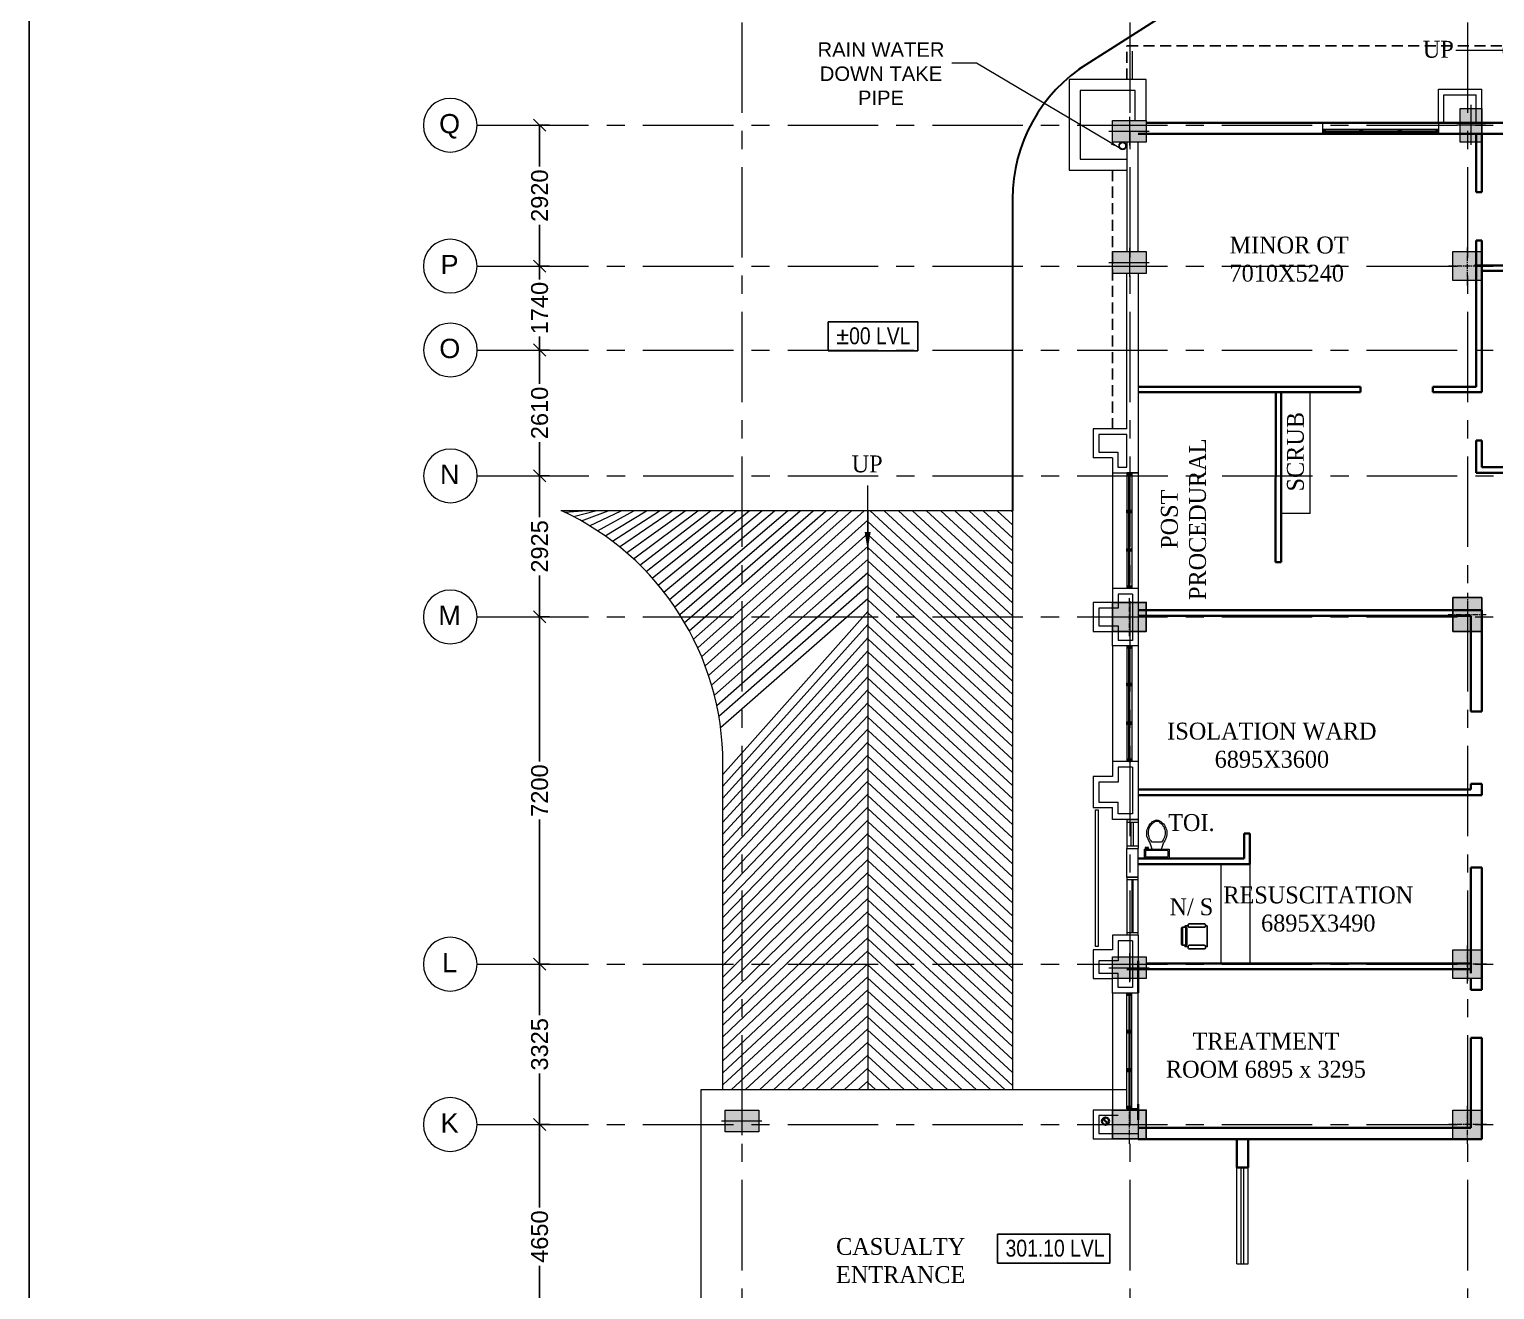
# Model space of a CAD drawing. Header units: inches. Extents: x 1789308 to 1948517, y 1504002 to 1708835.
# Drawn here: x 1884619 to 1890694, y 1667591 to 1672817 of the extents above; entities that cross this region are included whole.
import ezdxf
from ezdxf.enums import TextEntityAlignment as Align

# ---------------------------------------------------------------- set-up
doc = ezdxf.new("R2010")
doc.units = ezdxf.units.IN
doc.header["$LTSCALE"] = 0.015
doc.header["$MEASUREMENT"] = 0
doc.header["$PDMODE"] = 34
doc.header["$PDSIZE"] = -0.1
for name, pattern in [('$DDT_AUDIT_GENERATED_(C)', [0]), ('1', [0]), ('CENTER', [2, 1.25, -0.25, 0.25, -0.25]), ('CENTER2', [1.125, 0.75, -0.125, 0.125, -0.125]), ('DASHED', [19.049999999999997, 12.7, -6.349999999999998])]:
    doc.linetypes.add(name, pattern=pattern)
for name, color, linetype, lineweight in [('A- MEP Fixture', 1, 'Continuous', 9), ('CENTER LINE', 1, 'CENTER2', 18), ('COLUMN - HACTH - STR', 25, '$DDT_AUDIT_GENERATED_(C)', 15), ('COLUMN - STR', 6, 'Continuous', 15), ('ELE', 8, 'Continuous', 13), ('ELE 0.15', 251, 'Continuous', 15), ('ELE 0.2', 143, 'Continuous', 15), ('ELE 0.25', 144, 'Continuous', 15), ('ele4', 64, 'Continuous', 15), ('ELE_0.18', 34, 'Continuous', 18), ('fur', 250, 'Continuous', 25), ('glass', 4, 'Continuous', 13), ('GRID - BEAM - STR', 251, 'CENTER', 18), ('GRID - COLUMN - STR', 251, 'CENTER', 15), ('RAIN WATER DN TAKE PIPE', 94, 'Continuous', 15), ('RAMP', 252, '1', 9), ('Road', 7, '1', 40), ('SECTION -  LINE - STR', 3, 'Continuous', 20), ('TEXT', 7, 'Continuous', 5), ('wall', 1, 'Continuous', 35), ('WINDOW', 165, 'Continuous', 20), ('WZ-II_WINDOW', 163, 'Continuous', 25)]:
    doc.layers.add(name, color=color, linetype=linetype, lineweight=lineweight)
for name, color, linetype in [('A- Projection', 4, 'DASHED'), ('DIM - GRID - STR', 7, 'Continuous'), ('LEVEL 1', 1, 'Continuous'), ('LVL', 50, 'Continuous'), ('TITLE', 7, 'Continuous')]:
    doc.layers.add(name, color=color, linetype=linetype)
doc.styles.add('arial', font='ARIALN.TTF')
doc.styles.add('PRADEEP - STR', font='swissel.ttf')
doc.styles.add('Scale M 100', font='times.ttf', dxfattribs={"width": 0.95, "height": 350})
doc.styles.get("Standard").update_dxf_attribs({"font": 'arial.ttf'})
doc.styles.add('XREF_DIRECTOR RESIDENCE$0$dim', font='GOTHIC.TTF', dxfattribs={"width": 0.8})
doc.dimstyles.new('GRID DIM', dxfattribs={"dimtxt": 350, "dimasz": 250, "dimexe": 0.1, "dimexo": 0.1, "dimgap": 0.09, "dimtad": 0, "dimdec": 0, "dimzin": 0, "dimdsep": 46, "dimtxsty": 'PRADEEP - STR', "dimblk": 'OBLIQUE', "dimcen": 0.09, "dimclrd": 73, "dimclre": 73, "dimclrt": 256, "dimadec": 0, "dimazin": 0, "dimtfac": 1, "dimtdec": 0, "dimtofl": 0, "dimtmove": 1, "dimatfit": 3, "dimfxl": 1.25, "dimtolj": 1, "dimtzin": 0, "dimlwd": -1, "dimlwe": -1, "dimarcsym": 2})
doc.dimstyles.new('WORKING', dxfattribs={"dimtxt": 300, "dimasz": 180, "dimexe": 50, "dimexo": 50, "dimgap": 0.09, "dimtad": 0, "dimdec": 0, "dimzin": 0, "dimdsep": 46, "dimtxsty": 'Standard', "dimblk": 'OBLIQUE', "dimcen": 0.09, "dimclrd": 7, "dimclre": 7, "dimclrt": 30, "dimadec": 0, "dimazin": 0, "dimtfac": 1, "dimtdec": 0, "dimtofl": 0, "dimtmove": 1, "dimatfit": 3, "dimfxl": 1.25, "dimtolj": 1, "dimtzin": 0, "dimarcsym": 0})
doc.dimstyles.new('XREF_DIRECTOR RESIDENCE$0$dim-masonry', dxfattribs={"dimscale": 75, "dimtxt": 1.5, "dimasz": 0.75, "dimexe": 1, "dimexo": 0, "dimgap": 1, "dimtad": 0, "dimdec": 0, "dimzin": 3, "dimdsep": 46, "dimtxsty": 'XREF_DIRECTOR RESIDENCE$0$dim', "dimblk": 'XREF_DIRECTOR RESIDENCE$0$_ArchTick', "dimcen": 0, "dimdle": 1, "dimclrd": 256, "dimclre": 256, "dimclrt": 256, "dimadec": 0, "dimazin": 0, "dimtfac": 0.5, "dimtdec": 0, "dimtmove": 1, "dimatfit": 2, "dimfxl": 0, "dimtolj": 1, "dimtzin": 0, "dimlwd": -1, "dimlwe": -1, "dimarcsym": 0})

# ---------------------------------------------------------------- blocks, each defined once
blk = doc.blocks.new('GRID NOS')
at = {"layer": 'GRID - BEAM - STR', "color": 3, "linetype": 'Continuous', "lineweight": 15}
blk.add_line((1.137e-13, -0.2045799698428254), (-1.137e-13, 0.1704200301570609), dxfattribs=at)
blk.add_circle((0, -0.6816801206285846), 0.4771001507856454, dxfattribs=at)
blk = doc.blocks.new('COL 600X600')
at = {"layer": 'COLUMN - HACTH - STR'}
h = blk.add_hatch(color=256, dxfattribs=at)
h.dxf.hatch_style = 1
h.paths.add_polyline_path([(-226607.9852576163, -550894.4971952573), (-226007.9852576163, -550894.4971952573), (-226007.9852576163, -550294.4971952573), (-226607.9852576163, -550294.4971952573)])
at = {"layer": 'CENTER LINE', "ltscale": 10000}
for points in [[(-226307.9852576163, -550994.4971952573), (-226307.9852576163, -550194.4971952573)], [(-225907.9852576163, -550594.4971952573), (-226707.9852576163, -550594.4971952573)]]:
    blk.add_lwpolyline(points, dxfattribs=at)
at = {"layer": 'COLUMN - STR', "ltscale": 100}
blk.add_lwpolyline([(-226607.9852576163, -550294.4971952573), (-226007.9852576163, -550294.4971952573), (-226007.9852576163, -550894.4971952573), (-226607.9852576163, -550894.4971952573)], close=True, dxfattribs=at)
blk = doc.blocks.new('COL 600X700')
at = {"layer": 'COLUMN - HACTH - STR', "ltscale": 100}
blk.add_hatch(color=256, dxfattribs=at).paths.add_polyline_path([(600, 0), (0, 0), (0, -700), (600, -700)])
at = {"layer": 'CENTER LINE', "color": 6, "ltscale": 10000}
for points in [[(300, 100), (300, -800)], [(-100, -350), (700, -350)]]:
    blk.add_lwpolyline(points, dxfattribs=at)
at = {"layer": 'COLUMN - STR', "linetype": 'Continuous', "lineweight": -3, "ltscale": 100}
blk.add_lwpolyline([(0, 0), (600, 0), (600, -700), (0, -700)], close=True, dxfattribs=at)
blk = doc.blocks.new('450X700')
at = {"layer": 'COLUMN - HACTH - STR'}
blk.add_hatch(color=256, dxfattribs=at).paths.add_polyline_path([(0, 0), (0, -700), (450, -700), (450, 0)])
at = {"layer": 'COLUMN - STR'}
for p, q in [((225, -773.0021255677566), (225, 59.16466430046421)), ((-77.19095218088478, -350.020688507997), (520.4078741327394, -350.020688507997))]:
    blk.add_line(p, q, dxfattribs=at)
blk.add_lwpolyline([(0, 0), (450, 0), (450, -700), (0, -700)], close=True, dxfattribs=at)
blk = doc.blocks.new('_Oblique')
at = {"color": 0, "linetype": 'ByBlock', "lineweight": -2}
blk.add_line((-0.5, -0.5), (0.5, 0.5), dxfattribs=at)
blk = doc.blocks.new('*D455')
at = {"layer": 'Defpoints', "color": 0, "transparency": 16777216}
for p in [(1057294.1198358, 730005.7574520296), (1057495.920512357, 730005.7574520296), (1057495.920512357, 725355.7574520302)]:
    blk.add_point(p, dxfattribs=at)
at = {"layer": 'DIM - GRID - STR', "color": 73, "linetype": 'ByBlock', "transparency": 16777216}
for p, q in [((1057495.820512357, 730005.7574520296), (1057294.0198358, 730005.7574520296)), ((1057294.1198358, 730005.7574520296), (1057294.1198358, 728286.8988381015)), ((1057294.1198358, 725355.7574520302), (1057294.1198358, 727074.6160659582)), ((1057495.820512357, 725355.7574520302), (1057294.0198358, 725355.7574520302))]:
    blk.add_line(p, q, dxfattribs=at)
at = {"layer": 'DIM - GRID - STR', "color": 73, "transparency": 16777216, "xscale": 250, "yscale": 250, "zscale": 250}
for p, rotation in [((1057294.1198358, 730005.7574520296), 90), ((1057294.1198358, 725355.7574520302), 270)]:
    blk.add_blockref('_Oblique', p, dxfattribs=dict(at, rotation=rotation))
at = {"layer": 'DIM - GRID - STR', "transparency": 16777216, "insert": (1057294.1198358, 727680.7574520294), "char_height": 350, "attachment_point": 5, "rotation": 90, "style": 'PRADEEP - STR'}
blk.add_mtext('\\A1;4650', dxfattribs=at)
blk = doc.blocks.new('*D456')
at = {"layer": 'Defpoints', "color": 0, "transparency": 16777216}
for p in [(1057294.1198358, 733330.2598984784), (1057495.920512357, 733330.2598984784), (1057495.920512357, 730005.7574520296)]:
    blk.add_point(p, dxfattribs=at)
at = {"layer": 'DIM - GRID - STR', "color": 73, "linetype": 'ByBlock', "transparency": 16777216}
for p, q in [((1057495.820512357, 733330.2598984784), (1057294.0198358, 733330.2598984784)), ((1057294.1198358, 733330.2598984784), (1057294.1198358, 732271.9019206902)), ((1057294.1198358, 730005.7574520296), (1057294.1198358, 731064.1154298179)), ((1057495.820512357, 730005.7574520296), (1057294.0198358, 730005.7574520296))]:
    blk.add_line(p, q, dxfattribs=at)
at = {"layer": 'DIM - GRID - STR', "color": 73, "transparency": 16777216, "xscale": 250, "yscale": 250, "zscale": 250}
for p, rotation in [((1057294.1198358, 733330.2598984784), 90), ((1057294.1198358, 730005.7574520296), 270)]:
    blk.add_blockref('_Oblique', p, dxfattribs=dict(at, rotation=rotation))
at = {"layer": 'DIM - GRID - STR', "transparency": 16777216, "insert": (1057294.1198358, 731668.0086752536), "char_height": 350, "attachment_point": 5, "rotation": 90, "style": 'PRADEEP - STR'}
blk.add_mtext('\\A1;3325', dxfattribs=at)
blk = doc.blocks.new('*D457')
at = {"layer": 'Defpoints', "color": 0, "transparency": 16777216}
for p in [(1057294.1198358, 740529.7574517403), (1057495.920512357, 740529.7574517403), (1057495.920512357, 733329.2598984784)]:
    blk.add_point(p, dxfattribs=at)
at = {"layer": 'DIM - GRID - STR', "color": 73, "linetype": 'ByBlock', "transparency": 16777216}
for p, q in [((1057495.820512357, 740529.7574517403), (1057294.0198358, 740529.7574517403)), ((1057294.1198358, 740529.7574517403), (1057294.1198358, 737531.7453958667)), ((1057294.1198358, 733329.2598984784), (1057294.1198358, 736327.271954352)), ((1057495.820512357, 733329.2598984784), (1057294.0198358, 733329.2598984784))]:
    blk.add_line(p, q, dxfattribs=at)
at = {"layer": 'DIM - GRID - STR', "color": 73, "transparency": 16777216, "xscale": 250, "yscale": 250, "zscale": 250}
for p, rotation in [((1057294.1198358, 740529.7574517403), 90), ((1057294.1198358, 733329.2598984784), 270)]:
    blk.add_blockref('_Oblique', p, dxfattribs=dict(at, rotation=rotation))
at = {"layer": 'DIM - GRID - STR', "transparency": 16777216, "insert": (1057294.1198358, 736929.5086751089), "char_height": 350, "attachment_point": 5, "rotation": 90, "style": 'PRADEEP - STR'}
blk.add_mtext('\\A1;7200', dxfattribs=at)
blk = doc.blocks.new('*D458')
at = {"layer": 'Defpoints', "color": 0, "transparency": 16777216}
for p in [(1057294.1198358, 743455.0501837566), (1057495.920512357, 743455.0501837566), (1057495.920512357, 740529.7574517403)]:
    blk.add_point(p, dxfattribs=at)
at = {"layer": 'DIM - GRID - STR', "color": 73, "linetype": 'ByBlock', "transparency": 16777216}
for p, q in [((1057495.820512357, 743455.0501837566), (1057294.0198358, 743455.0501837566)), ((1057294.1198358, 743455.0501837566), (1057294.1198358, 742596.415386376)), ((1057294.1198358, 740529.7574517403), (1057294.1198358, 741388.3922491211)), ((1057495.820512357, 740529.7574517403), (1057294.0198358, 740529.7574517403))]:
    blk.add_line(p, q, dxfattribs=at)
at = {"layer": 'DIM - GRID - STR', "color": 73, "transparency": 16777216, "xscale": 250, "yscale": 250, "zscale": 250}
for p, rotation in [((1057294.1198358, 743455.0501837566), 90), ((1057294.1198358, 740529.7574517403), 270)]:
    blk.add_blockref('_Oblique', p, dxfattribs=dict(at, rotation=rotation))
at = {"layer": 'DIM - GRID - STR', "transparency": 16777216, "insert": (1057294.1198358, 741992.4038177481), "char_height": 350, "attachment_point": 5, "rotation": 90, "style": 'PRADEEP - STR'}
blk.add_mtext('\\A1;2925', dxfattribs=at)
blk = doc.blocks.new('*D459')
at = {"layer": 'Defpoints', "color": 0, "transparency": 16777216}
for p in [(1057294.1198358, 746064.7637185715), (1057495.920512357, 746064.7637185715), (1057495.920512357, 743455.0501837566)]:
    blk.add_point(p, dxfattribs=at)
at = {"layer": 'DIM - GRID - STR', "color": 73, "linetype": 'ByBlock', "transparency": 16777216}
for p, q in [((1057495.820512357, 746064.7637185715), (1057294.0198358, 746064.7637185715)), ((1057294.1198358, 746064.7637185715), (1057294.1198358, 745363.9185197914)), ((1057294.1198358, 743455.0501837566), (1057294.1198358, 744155.8953825366)), ((1057495.820512357, 743455.0501837566), (1057294.0198358, 743455.0501837566))]:
    blk.add_line(p, q, dxfattribs=at)
at = {"layer": 'DIM - GRID - STR', "color": 73, "transparency": 16777216, "xscale": 250, "yscale": 250, "zscale": 250}
for p, rotation in [((1057294.1198358, 746064.7637185715), 90), ((1057294.1198358, 743455.0501837566), 270)]:
    blk.add_blockref('_Oblique', p, dxfattribs=dict(at, rotation=rotation))
at = {"layer": 'DIM - GRID - STR', "transparency": 16777216, "insert": (1057294.1198358, 744759.9069511635), "char_height": 350, "attachment_point": 5, "rotation": 90, "style": 'PRADEEP - STR'}
blk.add_mtext('\\A1;2610', dxfattribs=at)
blk = doc.blocks.new('*D460')
at = {"layer": 'Defpoints', "color": 0, "transparency": 16777216}
for p in [(1057294.1198358, 747804.7562286531), (1057495.920512357, 747804.7562286531), (1057495.920512357, 746064.7637185715)]:
    blk.add_point(p, dxfattribs=at)
at = {"layer": 'DIM - GRID - STR', "color": 73, "linetype": 'ByBlock', "transparency": 16777216}
for p, q in [((1057495.820512357, 747804.7562286531), (1057294.0198358, 747804.7562286531)), ((1057294.1198358, 747804.7562286531), (1057294.1198358, 747525.6376680004)), ((1057294.1198358, 746064.7637185715), (1057294.1198358, 746343.8822792241)), ((1057495.820512357, 746064.7637185715), (1057294.0198358, 746064.7637185715))]:
    blk.add_line(p, q, dxfattribs=at)
at = {"layer": 'DIM - GRID - STR', "color": 73, "transparency": 16777216, "xscale": 250, "yscale": 250, "zscale": 250}
for p, rotation in [((1057294.1198358, 747804.7562286531), 90), ((1057294.1198358, 746064.7637185715), 270)]:
    blk.add_blockref('_Oblique', p, dxfattribs=dict(at, rotation=rotation))
at = {"layer": 'DIM - GRID - STR', "transparency": 16777216, "insert": (1057294.1198358, 746934.7599736118), "char_height": 350, "attachment_point": 5, "rotation": 90, "style": 'PRADEEP - STR'}
blk.add_mtext('\\A1;1740', dxfattribs=at)
blk = doc.blocks.new('*D461')
at = {"layer": 'Defpoints', "color": 0, "transparency": 16777216}
for p in [(1057294.1198358, 750725.1603710329), (1057495.920512357, 750725.1603710329), (1057495.920512357, 747804.7562286531)]:
    blk.add_point(p, dxfattribs=at)
at = {"layer": 'DIM - GRID - STR', "color": 73, "linetype": 'ByBlock', "transparency": 16777216}
for p, q in [((1057495.820512357, 750725.1603710329), (1057294.0198358, 750725.1603710329)), ((1057294.1198358, 750725.1603710329), (1057294.1198358, 749868.9698684704)), ((1057294.1198358, 747804.7562286531), (1057294.1198358, 748660.9467312156)), ((1057495.820512357, 747804.7562286531), (1057294.0198358, 747804.7562286531))]:
    blk.add_line(p, q, dxfattribs=at)
at = {"layer": 'DIM - GRID - STR', "color": 73, "transparency": 16777216, "xscale": 250, "yscale": 250, "zscale": 250}
for p, rotation in [((1057294.1198358, 750725.1603710329), 90), ((1057294.1198358, 747804.7562286531), 270)]:
    blk.add_blockref('_Oblique', p, dxfattribs=dict(at, rotation=rotation))
at = {"layer": 'DIM - GRID - STR', "transparency": 16777216, "insert": (1057294.1198358, 749264.9582998425), "char_height": 350, "attachment_point": 5, "rotation": 90, "style": 'PRADEEP - STR'}
blk.add_mtext('\\A1;2920', dxfattribs=at)
blk = doc.blocks.new('转椅1')
at = {"layer": 'fur'}
for p, q in [((-15.41730385302071, 25.14515371152084), (-15.41730385302799, 369.2398697331082)), ((49.07788461056771, 25.14515371152084), (49.07788461062589, 369.2398697331082))]:
    blk.add_line(p, q, dxfattribs=at)
for points in [[(-395.006049561307, 400), (-426.2987071152893, 400), (-426.2987071152819, 0), (-395.0060495614306, 0)], [(-5.82077e-11, 369.2398697331082), (-1.091394e-10, 399.9999999999708), (-59.94369651132, 399.9999999999708)], [(-59.94369651121087, -2.91038e-11), (0, -2.91038e-11), (-5.09317e-11, 25.14515371154994)]]:
    blk.add_lwpolyline(points, dxfattribs=at)
for points in [[(-375.0060495613726, 440.4623156262677), (-79.94369651132001, 440.4623156262969, -0.4142135623730951), (-59.94369651120361, 420.4623156262969), (-59.94369651121087, 393.9882452810417, -0.4142135623730951), (-79.94369651132001, 373.9882452810417), (-375.006049561307, 373.9882452810707, -0.4142135623730951), (-395.0060495613143, 393.9882452810707), (-395.0060495614234, 420.4623156262677, -0.4142135623730951)], [(-15.41730385302799, 369.2398697331082), (49.07788461062589, 369.2398697331082, -0.4142135623730951), (69.07788461056771, 349.2398697330792), (69.0778846106914, 45.14515371154994, -0.4142135623730951), (49.07788461056771, 25.14515371152084), (-15.41730385302071, 25.14515371152084, -0.4142135623731036), (-35.41730385302071, 45.14515371152083), (-35.41730385296251, 349.2398697331082, -0.4142135623730951)], [(-375.0060495613652, -40.4623156262969), (-79.9436965112036, -40.4623156262969, 0.4142135623730951), (-59.94369651120361, -20.46231562629691), (-59.94369651132, 6.011754718900193, 0.4142135623730951), (-79.94369651126182, 26.01175471890019), (-375.006049561307, 26.0117547189293, 0.4142135623730951), (-395.0060495613143, 6.011754718929295), (-395.006049561307, -20.46231562629691, 0.4142135623730951)]]:
    blk.add_lwpolyline(points, format="xyb", close=True, dxfattribs=at)
blk = doc.blocks.new('Toilet - top')
at = {"layer": 'ELE 0.2'}
for p, q in [((-10.00845145899438, -8.503419693741307), (-8.0076298455715, -8.503426734063394)), ((-10.00845497915725, -9.50383050045275), (-10.00845145899438, -8.503419693741307)), ((-7.007222559019282, -9.50384106094134), (-10.00845497915725, -9.50383050045275)), ((-8.0076298455715, -8.503426734063394), (-8.00762808548825, -8.00322133070949)), ((-7.007217278773168, -8.003224850872357), (-7.007222559019282, -9.50384106094134)), ((-4.005984858638838, -8.003235411360947), (-6.006827593031629, -14.00569321131115)), ((3.997301595070893, -8.00326357265294), (5.998102087520236, -14.00573545325824)), ((9.499568072311378, -6.002461320116706), (9.499582152959192, -2.000818093267298)), ((3.99728047409735, -14.00572841292887), (-4.006005979608743, -14.00570025163688))]:
    blk.add_line(p, q, dxfattribs=at)
blk.add_lwpolyline([(10.49997183870437, -8.003286453706096), (10.49999999999636, -3.638e-12), (-10.50862694097668, 7.3923401942e-05), (-10.50865510227231, -8.003212530304152)], close=True, dxfattribs=at)
for points in [[(-9.508223174587329, -2.000751210191082), (-9.508237255235144, -6.002394437040492)], [(-8.507829968686565, -7.002808763918438), (8.49915374543707, -7.002868606668925)], [(8.499174866406973, -1.000403766389353), (-8.507808847713022, -1.000343923642502)]]:
    blk.add_lwpolyline(points, dxfattribs=at)
for centre, radius, start, end in [((-8.632878239382986, -6.127448868024657), 0.8842466052808099, 171.8696963927679, 278.1298983909035), ((-8.632863278693549, -1.875702939494658), 0.8842466052808099, 81.86969839079167, 188.1298983909035), ((8.624208176417596, -6.127509590813133), 0.8842466052808099, 261.8696983907916, 8.12989839090351), ((8.624223137107037, -1.875763662279496), 0.8842466052808099, 351.8696983907917, 98.1298983909035), ((3.516618857738648, -21.58933586384592), 12.1740191660397, 141.4689080724506, 247.9712330745589), ((4.197292680124519, -21.82634985191544), 11.33383323549134, 136.3675238323802, 238.9466223288757), ((-3.525335208221803, -21.58928742227363), 12.17403335860948, 292.0282316651078, 38.53050476266276), ((-4.206006286542105, -21.82629694826392), 11.33384032730878, 301.0528049701713, 43.63189055840375), ((-0.0043906254468311, -27.88787963191135), 4.001643226876891, 245.7316231373388, 294.2679724392895), ((-0.0043946049481747, -29.01184448109416), 4.001643226876891, 254.8603267149346, 285.1392691659441)]:
    blk.add_arc(centre, radius, start, end, dxfattribs=at)
blk = doc.blocks.new('XREF_DIRECTOR RESIDENCE$0$_ArchTick')
at = {"const_width": 0.15}
blk.add_lwpolyline([(-0.5, -0.5), (0.5, 0.5)], dxfattribs=at)
blk = doc.blocks.new('RWP')
at = {"layer": 'wall'}
blk.add_circle((-6965.514241330325, -694961.3060348774), 75, dxfattribs=at)
for centre, start, end in [((-6952.150929308389, -694923.8060348775), 109.6137789697373, 250.3862210302627), ((-6978.877553352262, -694998.8060348775), 289.6137789705065, 70.38622102949356)]:
    blk.add_arc(centre, 39.80989962554079, start, end, dxfattribs=at)
blk = doc.blocks.new('2400 wndw')
at = {"layer": 'WZ-II_WINDOW', "lineweight": 5}
h = blk.add_hatch(dxfattribs=at)
h.set_pattern_fill('ANSI31', color=256, scale=100)
h.set_pattern_definition([(45, (-773.1985709686414, 1.106178387999535e-06), (-8.838834764831844, 8.838834764831844), [])])
h.paths.add_polyline_path([(-13781.58288811927, -559981.1200605689), (-13731.58288795948, -559981.1200605638), (-13731.58288795948, -560081.1200580655), (-13781.58288811927, -560081.1200580706)])
h = blk.add_hatch(dxfattribs=at)
h.set_pattern_fill('ANSI31', color=256, scale=100)
h.set_pattern_definition([(45, (0, 0), (-8.838834764831844, 8.838834764831844), [])])
h.paths.add_polyline_path([(-13008.38431715063, -559981.1200616751), (-12954.7814592311, -559981.1200616751), (-12954.7814592311, -560081.1200591768), (-13008.38431715063, -560081.1200591768)])
h = blk.add_hatch(dxfattribs=at)
h.set_pattern_fill('ANSI31', color=256, scale=100)
h.set_pattern_definition([(45, (799.999999928521, 0), (-8.838834764831844, 8.838834764831844), [])])
h.paths.add_polyline_path([(-12208.3843172221, -559981.1200616751), (-12154.78145930258, -559981.1200616751), (-12154.78145930258, -560081.1200591768), (-12208.3843172221, -560081.1200591768)])
h = blk.add_hatch(dxfattribs=at)
h.set_pattern_fill('ANSI31', color=256, scale=100)
h.set_pattern_definition([(45, (1576.801424143427, -2.25601252168417e-06), (-8.838834764831844, 8.838834764831844), [])])
h.paths.add_polyline_path([(-11431.5828930072, -559981.1200639311), (-11381.58289284742, -559981.120063926), (-11381.58289284742, -560081.1200614277), (-11431.5828930072, -560081.1200614328)])
for p, q in [((-13781.58288826234, -559851.1200626154), (-13781.58288314007, -560081.120056562)), ((-13781.58288826234, -559851.1200621497), (-11381.58289338462, -559851.1200626158)), ((-13781.58288811927, -559981.120061675), (-11381.58289277588, -559981.1200616754)), ((-13781.58288811927, -559981.120061675), (-13781.58288826234, -560081.12006215)), ((-13781.58288826234, -560081.12006215), (-11381.58289291895, -560081.12006215)), ((-13731.58288788795, -559981.1200617467), (-13731.58288803102, -560081.1200622212)), ((-13008.38431720778, -560021.1200588155), (-13731.58288794511, -560021.1200619367)), ((-13008.38431723642, -560041.1200589105), (-13731.58288797375, -560041.1200620317)), ((-12208.3843172221, -560021.1200603138), (-12954.78145914518, -560021.1200588918)), ((-12208.3843172221, -560041.1200604088), (-12954.78145917382, -560041.1200589868)), ((-11431.58289306447, -560021.1200617937), (-12154.78145930258, -560021.1200604159)), ((-11431.58289309311, -560041.1200618887), (-12154.78145930258, -560041.1200605109)), ((-11431.5828930072, -559981.1200616037), (-11431.58289315027, -560081.1200620782)), ((-11381.58289338462, -559851.1200626158), (-11381.58288826234, -560081.120056562)), ((-11381.58289277588, -559981.1200616754), (-11381.58289291895, -560081.12006215))]:
    blk.add_line(p, q, dxfattribs=at)
for points in [[(-13008.38431715063, -559981.1200616751), (-12954.7814592311, -559981.1200616751), (-12954.7814592311, -560081.1200591768), (-13008.38431715063, -560081.1200591768)], [(-12208.3843172221, -559981.1200739029), (-12154.78145930258, -559981.1200739029), (-12154.78145930258, -560081.1200743786), (-12208.3843172221, -560081.1200743786)]]:
    blk.add_lwpolyline(points, close=True, dxfattribs=at)
blk = doc.blocks.new('W2b - 1200')
at = {"layer": 'WINDOW', "color": 3}
for p, q in [((-115, 507.9783779174904), (115, 507.9783779174904)), ((-115, -592.021622082626), (115, -592.0216220825969))]:
    blk.add_line(p, q, dxfattribs=at)
blk.add_lwpolyline([(-115, 557.9783779174322), (-115, -642.0216220825678), (115, -642.0216220825678), (115, 557.9783779174322)], close=True, dxfattribs=at)
at = {"layer": 'WINDOW', "color": 3, "const_width": 50}
blk.add_lwpolyline([(-2.328306436538696e-10, -592.0216220825969), (0, 507.9783779174904)], dxfattribs=at)
blk = doc.blocks.new('V1_600')
at = {"layer": 'WINDOW'}
for p, q in [((-0.08269400287295413, 0.6000703068930306), (0.1473059971241355, 0.6000703068930306)), ((-0.08269400287295413, 0.5454456895386102), (0.1473059971241355, 0.5454456895386102)), ((-0.08269400287295413, 0.0545543104599347), (0.1473059971241355, 0.0545543104599347)), ((-0.08269400287295413, 0), (0.1473059971241355, 0))]:
    blk.add_line(p, q, dxfattribs=at)
at = {"layer": 'WINDOW', "linetype": 'ByBlock'}
for p, q in [((-0.08269400287295413, 7.03068944858e-05), (-0.08269400287295413, 0.6000703068930306)), ((0.1473059971241355, 0), (0.1473059971241355, 0.5999999999985448))]:
    blk.add_line(p, q, dxfattribs=at)
at = {"layer": 'WINDOW', "linetype": 'DASHED', "ltscale": 12}
for p, q in [((0.004033783599600504, 0.5454456895386102), (0.004033783581741904, 0.0545543104599347)), ((0.0540337835958965, 0.5454456895386102), (0.0540337835839908, 0.0545543104599347))]:
    blk.add_line(p, q, dxfattribs=at)
blk = doc.blocks.new('A$C1CC35E0C')
at = {"layer": 'RAMP', "lineweight": 0}
h = blk.add_hatch(dxfattribs=at)
h.set_pattern_fill('ANSI31,_O', color=8, scale=1500, angle=180)
h.set_pattern_definition([(225, (-6145511524.182029, -2631636490.35296), (132.5825214724777, -132.5825214724777), [])])
h.paths.add_polyline_path([(-4404.04056864162, -8712.979670377332), (-10743.78493370884, -8712.979670378845, -0.2911161421587548), (-7404.029158996651, -13954.20859900455), (-7404.02915899572, -20713.28168674861), (-4404.04056864162, -20713.28168672149)])
h = blk.add_hatch(dxfattribs=at)
h.set_pattern_fill('ANSI31,_O', color=8, scale=1500, angle=90)
h.set_pattern_definition([(135, (2629242343.171384, -6144992513.741821), (-132.5825214724777, -132.5825214724777), [])])
edge = h.paths.add_edge_path()
edge.add_line((-4404.036284209462, -8713.583556617028), (-1404.035030228319, -8713.583849496557))
edge.add_line((-1404.035030228319, -8713.583849496557), (-1404.039366058307, -20713.28168679855))
edge.add_line((-1353.733279672684, -20713.28183303971), (-4404.040620140033, -20713.28144694946))
edge.add_line((-4404.040620140033, -20713.28144694946), (-4404.03628473659, -8713.583703056793))
at = {"layer": 'A- Projection', "ltscale": 1200}
for p, q in [((970.78714922769, 929.5968971095281), (18750.4641001597, 929.5968971095281)), ((970.78714922769, 229.9999999841675), (970.78714922769, 929.5968971094117)), ((670.4649839787744, -1650), (670.4649839792401, -7016.117977098096))]:
    blk.add_line(p, q, dxfattribs=at)
at = {"layer": 'ELE', "color": 2}
for p, q in [((7425.818833306665, -672.3531808021944), (7425.818833306665, 27.6468191978056)), ((7425.818833306665, 27.6468191978056), (8325.81883330713, 27.6468191978056)), ((8325.81883186358, -901.949848212651), (8325.81883330713, 27.6468191978056)), ((7540.818833306665, -672.3531808021944), (7540.818833306665, -87.3531808021944)), ((7540.818833306665, -87.3531808021944), (8210.818832220044, -87.3531808021944)), ((8210.818832220044, -669.5958581346786), (8210.818832220044, -87.3531808021944)), ((970.8531611140352, -1069.595858134562), (970.8533094271552, -3340.000000126543)), ((1200.853123835986, -3340.000000126543), (1200.853337421315, -1069.595858134562)), ((970.8527403750923, -7016.117977099726), (970.8527403750923, -3790.000000126543)), ((1200.852539946791, -3790.000000126543), (1200.853188910754, -7926.590224324143)), ((970.8527403750923, -7016.117977098096), (270.5266650381964, -7016.117977098213)), ((270.5266650381964, -7016.117977098213), (270.5266650381964, -7616.117977100075)), ((968.6124914165121, -7131.117977098096), (385.5266650381964, -7131.117977098213)), ((385.5266650381964, -7131.117977098213), (385.5266650381964, -7501.117977099144)), ((968.6124914165121, -7811.590224324143), (968.6124914165121, -7131.117977098096)), ((385.5266650381964, -7501.117977099144), (783.8098657706287, -7501.117977097631)), ((783.8098657706287, -7501.117977097631), (783.80986577156, -7811.590224324143)), ((670.7815508714411, -7616.117977100075), (270.5266650381964, -7616.117977100075)), ((670.7815508714411, -7616.117977099959), (670.7815508770291, -10326.59125959699)), ((783.80986577156, -7811.590224324143), (968.8485692457762, -7811.590224324143)), ((670.7815508719068, -7926.590224324143), (1200.853188910754, -7926.590224324143)), ((670.8144427004736, -10326.59229874553), (670.4867534930818, -10614.99840848753)), ((1200.853157004109, -10326.59229874553), (670.8144427004736, -10326.59229874553)), ((1200.853157004109, -10326.59229874553), (1200.853161070263, -11514.99840876495)), ((670.4867534930818, -10614.99840848753), (270.0046386506874, -10614.99840848788)), ((270.5266636998858, -10614.99840848788), (270.5266669557896, -11214.99841016007)), ((785.6838530597743, -10441.59229874553), (785.3561638521496, -10729.99840848753)), ((1085.853157004109, -10441.59229874553), (785.6838530597743, -10441.59229874553)), ((1085.853157004109, -10441.59229874553), (1085.853161070263, -11399.99840876495)), ((785.3561638521496, -10729.99840848753), (385.0046386506874, -10729.99840848788)), ((385.5266636998858, -10729.99840848788), (385.5266636998858, -11099.99841017497)), ((270.5266636998858, -11214.99841016007), (670.781551289605, -11214.998408771)), ((385.0046386506874, -11099.99841017497), (784.8255837508477, -11099.99841020058)), ((670.7815549431834, -11514.99840876495), (670.781551289605, -11214.998408771)), ((784.8255837508477, -11099.99841020058), (784.8255874027964, -11399.99840876495)), ((670.7807264933363, -11513.97490896983), (670.7807214586064, -13914.9982777813)), ((1200.853161070263, -11514.99840876495), (670.7815549429506, -11514.99840876495)), ((1085.853161070263, -11399.99840876495), (784.8255874027964, -11399.99840876495)), ((670.7807213552296, -13914.99840599613), (670.5308213727549, -14224.6239251165)), ((1200.853156035766, -13914.99840599613), (670.7807213552296, -13914.99840599613)), ((1200.853156035766, -13914.99840599613), (1200.853157004341, -15113.59126584709)), ((670.5308213727549, -14224.6239251165), (270.5266636074521, -14224.62392511684)), ((270.5266636074521, -14224.62392511684), (270.5266678319313, -14868.11797801487)), ((785.6501317145303, -14029.99840599613), (785.4002317320555, -14339.6239251165)), ((1085.853156035766, -14029.99840599613), (785.6501317145303, -14029.99840599613)), ((1085.853156035766, -14029.99840599613), (1085.853157004341, -14998.59126584732)), ((785.4002317320555, -14339.6239251165), (385.5266636074521, -14339.62392511684)), ((385.5266636074521, -14339.62392511684), (385.5266645760275, -14753.11797802988)), ((270.5266678321641, -14868.11797801126), (671.172579991864, -14868.11797662789)), ((385.5266645760275, -14753.11797802988), (786.1725799909327, -14753.11797805538)), ((671.1725799927954, -15113.59126584849), (671.172579991864, -14868.11797662789)), ((786.1725799927954, -14998.59126584826), (786.1725799909327, -14753.11797805538)), ((1200.853157004341, -15113.59126584709), (671.1725799927954, -15113.59126584849)), ((1085.853157004341, -14998.59126584732), (786.1725799927954, -14998.59126584826)), ((970.8531577200629, -16313.59125745238), (970.8531560141128, -15713.53948404558)), ((970.8531560141128, -15713.53948404558), (1200.853156014113, -15713.53948404558)), ((1200.853157403646, -16313.59125778067), (1200.853156014113, -15713.53948404558)), ((970.8531608756166, -16313.59125778067), (1200.853157403646, -16313.59125778067)), ((671.1388621313963, -17513.59126190341), (670.8907889907714, -17814.49877737497)), ((1200.853157171281, -17513.59126190341), (671.1388621313963, -17513.59126190341)), ((1200.853157171281, -17513.59126190341), (1200.853157003643, -18714.49877690198)), ((670.8907889907714, -17814.49877737497), (270.5266637180466, -17814.49877737521)), ((270.5266637180466, -17814.49877737521), (270.5266669739503, -18414.49877829023)), ((1085.853157171281, -17628.59126190341), (785.6501328500453, -17628.59126190341)), ((786.008272490697, -17628.59126190341), (785.6653914449271, -18044.49877737486)), ((1085.853157171281, -17628.59126190341), (1085.853157003643, -18599.49877690233)), ((785.6653914449271, -18044.49877737486), (385.5266637180466, -18044.49877737521)), ((385.5266637180466, -18044.49877737521), (385.5266637180466, -18299.49877830513)), ((270.5266637180466, -18414.49877829023), (671.1725818461273, -18414.49877690338)), ((385.5266637180466, -18299.49877830513), (786.172581845196, -18299.49877833086)), ((671.1725818228442, -18714.49877690349), (671.1725818463601, -18414.49877690338)), ((786.1725818228442, -18599.49877690314), (786.172581845196, -18301.7148753166)), ((1200.853156998986, -18714.49877690198), (671.1725818226114, -18714.49877690349)), ((671.1725818228442, -18714.50446774426), (671.1725818228442, -21018.12168912089)), ((1085.853157003643, -18599.49877690233), (786.1725818228442, -18599.49877690314)), ((670.8570250954945, -21138.99877737777), (270.526664509438, -21138.998777378)), ((270.5266645664815, -21138.998777378), (270.5266687092371, -21738.99877829175)), ((785.7264354547951, -21253.99877737765), (385.5266613112763, -21253.998777378)), ((385.5266613112763, -21253.998777378), (385.5266613112763, -21623.99877830804)), ((671.1725934909191, -21018.11599827744), (670.922693363158, -21139.99878531741)), ((1200.85315715475, -21018.11599827989), (1200.853157024365, -21738.99877690617)), ((270.5266645618249, -21738.99877829175), (1200.853157024365, -21738.99877507403)), ((385.5266613112763, -21623.99877830804), (1200.853157045087, -21623.99877836008))]:
    blk.add_line(p, q, dxfattribs=at)
for points in [[(1370.46498397924, -619.5958581183804), (1370.46498397924, 230), (-229.9999905906152, 230), (-230.0000675013289, -1650), (970.8533029367682, -1650)], [(1140.46498397924, -619.5958581183804), (1140.46498397924, 0), (0, 0), (-5.809194408357143e-05, -1420), (970.8533029367682, -1420)]]:
    blk.add_lwpolyline(points, dxfattribs=at)
at = {"layer": 'ELE', "color": 8}
blk.add_lwpolyline([(320.9706918019801, -17747.23071623791), (320.9706918024458, -14915.14279453631), (373.9602114181034, -14915.14279453631), (373.9602114176378, -17747.23071623791)], close=True, dxfattribs=at)
at = {"layer": 'ELE 0.15'}
blk.add_line((1085.78714922769, 229.9999999841675), (1085.78714922769, 814.5968971094117), dxfattribs=at)
at = {"layer": 'ELE 0.2'}
for q in [(4768.092736909864, -6257.022920005373), (4168.092736909864, -8767.022920005373)]:
    blk.add_line((4768.092736909864, -8767.022920005373), q, dxfattribs=at)
at = {"layer": 'ELE 0.25'}
for p, q in [((2915.117674638284, -16037.56891391869), (2915.117674637353, -18100.71201918554)), ((3515.117674640147, -15963.68674303463), (3515.117674638517, -18100.71201918554))]:
    blk.add_line(p, q, dxfattribs=at)
at = {"layer": 'ele4'}
blk.add_lwpolyline([(970.4727186055388, -29813.28150270472), (-7856.455336859683, -29813.28150278528), (-7856.455336860614, -20713.28168675269), (970.4727186055388, -20713.28168667306)], dxfattribs=at)
at = {"layer": 'ELE_0.18'}
for p, q in [((3250.471183714224, -24328.50193842908), (3250.471183712361, -22328.5019428751)), ((3480.471183712361, -24328.50193842908), (3480.471183712361, -22328.50194287486)), ((3250.471183714224, -24328.50193842908), (3480.471183712361, -24328.50193842908))]:
    blk.add_line(p, q, dxfattribs=at)
at = {"layer": 'glass'}
for p, q in [((3340.471183712361, -24328.50193842908), (3340.471183712361, -22328.5019428751)), ((3390.471183712361, -24328.50193842908), (3390.471183712361, -22328.50194287486))]:
    blk.add_line(p, q, dxfattribs=at)
at = {"layer": 'GRID - COLUMN - STR', "ltscale": 100000}
for p, q in [((-7009.910578396171, 4412.093631510506), (-7009.910578401759, -61483.85859745578)), ((1026.444295471534, 4412.093631510506), (1026.444295467809, -61483.85859745578)), ((8025.818832456134, 4412.134964893805), (8025.818832450546, -69399.51350962103)), ((-12062.34025191143, -719.5958579028957), (88195.26868863124, -719.5958579032449)), ((-12062.34025176987, -3640.000000282656), (88195.26868863124, -3640.000000283122)), ((-12062.34025190957, -5379.992510364274), (88195.26868863124, -5379.992510364507)), ((-12058.68306310847, -7989.706045179162), (88195.26868863124, -7989.706045179628)), ((-12062.34025191143, -10914.99877719546), (88195.26868863124, -10914.99877719581)), ((-12062.34025191143, -18114.49633045739), (88195.26868863124, -18114.49633045786)), ((-12062.34025191143, -21438.99877690617), (88195.26868863124, -21438.99877690605))]:
    blk.add_line(p, q, dxfattribs=at)
at = {"layer": 'LEVEL 1', "linetype": 'Continuous'}
blk.add_lwpolyline([(-5222.139238274889, -4797.132375326939), (-3366.096917030634, -4797.132375326939), (-3366.096917030634, -5395.746057020617), (-5222.139238274889, -5395.746057020617)], close=True, dxfattribs=at)
at = {"layer": 'LVL', "linetype": 'Continuous'}
blk.add_lwpolyline([(-1711.308476487407, -23715.25662823848), (617.1257333753165, -23715.25662823848), (617.1257333753165, -24313.87030993216), (-1711.308476487407, -24313.87030993216)], close=True, dxfattribs=at)
at = {"layer": 'RAIN WATER DN TAKE PIPE', "lineweight": -3}
for radius in [75, 68.75]:
    blk.add_circle((880.5921229117084, -1146.723597592558), radius, dxfattribs=at)
at = {"layer": 'RAMP', "color": 8, "lineweight": 0}
for p, q in [((-1404.029158999445, -8712.979670376633), (-10761.73955018655, -8712.979670378845)), ((-4404.04056864162, -8712.979670377332), (-4404.04056864162, -20713.28168667282)), ((-1404.029158999445, -8712.979670376633), (-1404.029158996651, -20712.9796703771)), ((-7404.02915899572, -20712.97967037826), (-7404.029158996651, -13954.20859981969))]:
    blk.add_line(p, q, dxfattribs=at)
blk.add_arc((-13193.43305061501, -13958.59123921988), 5789.405550470756, 0.04337349296435607, 64.96789600359008, dxfattribs=at)
at = {"layer": 'Road', "color": 7, "lineweight": 30}
for p, q in [((6586.260315281805, 4654.769691343652), (-33.78598876320757, 434.9570472482592)), ((-1404.029159001308, -2244.644940365339), (-1404.029159000376, -8712.979670376633))]:
    blk.add_line(p, q, dxfattribs=at)
blk.add_arc((1927.796796604758, -2258.271866940893, 16286.00000000007), 3331.859692135039, 122.3492512233848, 179.7656144946918, dxfattribs=at)
at = {"layer": 'wall'}
for p, q in [((11975.47166509251, -900.0000000157161), (1200.47166469018, -900.0000000157161)), ((11975.47166509251, -670.0000000157161), (1370.471665074816, -670.0000000157161)), ((8210.489470128668, -2110.000000126776), (8210.470441466896, -896.8785839366028)), ((8325.489470130531, -2110.000000126776), (8325.470441466896, -896.8785839366028)), ((8210.489470130531, -2110.000000126776), (8325.489470130531, -2110.000000126776)), ((8210.470441466896, -6142.022920004907), (8210.470441466896, -3110.000000126776)), ((8210.470441466896, -3110.000000126776), (8325.825343734352, -3110.000000126776)), ((8325.825343734352, -6257.022920004907), (8325.825343734352, -3110.000000126776)), ((8176.181129702134, -3625.410465256078), (11025.47044146503, -3625.410465256078)), ((8325.470441465033, -3740.410465256078), (11025.47044146503, -3740.410465256078)), ((1200.471495389706, -6142.022920005373), (5810.446421812288, -6142.022189347073)), ((1200.471515723038, -6257.02292000514), (5810.446421812288, -6257.02218934719)), ((4053.092736909864, -6257.022920005373), (4049.778056100942, -9777.427561826189)), ((4168.092685933923, -6257.131199638708), (4164.778107076883, -9777.427561826422)), ((5810.446421812288, -6257.02218934719), (5810.446421812288, -6142.022189347073)), ((7310.445986739127, -6142.022920005373), (8210.470441466896, -6142.022920004907)), ((7310.445986739127, -6257.022920005373), (7310.445986739127, -6142.022920005373)), ((7310.445986739127, -6257.022920005373), (8325.825343734352, -6257.022920004907)), ((8210.470441465033, -7810.232573983842), (8210.47044146643, -7257.022920005023)), ((8325.470441465033, -7257.022920005023), (8210.470441466896, -7257.022920005023)), ((8325.470441466896, -7810.232573983842), (8325.470441466896, -7257.022920005023)), ((8210.470441465033, -7812.232573985471), (8210.470441465033, -7812.232573983842)), ((8210.470441465033, -7927.232573985471), (8210.470441465033, -7812.23257398617)), ((8325.470441466896, -7812.232573983842), (11025.47044146503, -7812.232573984074)), ((8210.470441465033, -7927.232573985471), (11025.47044146503, -7927.232573983958)), ((4049.778056100942, -9777.427561826189), (4164.778107076883, -9777.427561826422)), ((8325.82534373342, -10777.49982545932), (1200.471495389706, -10777.49982545932)), ((8095.825343733421, -10892.49982545932), (1200.471495389706, -10892.49982545932)), ((8095.825343733421, -10892.49982545932), (8095.826074449113, -12877.49921197118)), ((8325.82534373342, -10777.49982545932), (8325.826074448181, -12877.49921197118)), ((8325.826074448181, -12877.49921197118), (8095.826074449113, -12877.49921197118)), ((8095.825343733421, -14492.49877689418), (1200.472193282796, -14492.49877689441)), ((8095.825343733421, -14492.49877689418), (8095.825343735283, -14377.49877689441)), ((8325.825343734352, -14377.49877689441), (8095.825343735283, -14377.49877689441)), ((8325.825343734352, -14607.49877689441), (8325.825343734352, -14377.49877689441)), ((8325.825343734352, -14607.49877689441), (1200.472202745033, -14607.49877689395)), ((3400.09462719108, -15407.49877689441), (3515.09462719108, -15407.49877689441)), ((3400.09462719108, -15407.49877689441), (3400.09462719108, -15922.56891391869)), ((3515.09462719108, -15407.49877689441), (3515.09462719108, -15922.56891391857)), ((3400.09462719108, -15922.56891391869), (1200.448617241113, -15922.56891391869)), ((3515.09462719108, -16037.56891391869), (1200.448617241113, -16037.56891391869)), ((3515.09462719108, -16037.56891391869), (3515.09462719108, -15922.56891391869)), ((8095.825343735283, -18299.99877689441), (8095.826078633778, -16107.49834181764)), ((8325.826078633778, -16107.49834181764), (8095.826078633778, -16107.49834181764)), ((8325.82534373342, -17888.2802794833), (8325.826078633778, -16107.49834181764)), ((8325.825343724107, -18644.11862500024), (8325.82534360583, -17891.5841987204)), ((970.555959720863, -18215.71201918542), (8095.909808066441, -18215.71201918542)), ((1200.558079682989, -18708.66723867122), (1200.558079682989, -18044.99877692875)), ((1370.556129560573, -18100.71201918554), (8095.909808067372, -18100.71201918554)), ((8095.825343734352, -18644.11862500024), (8095.825343734352, -18414.99877689441)), ((8095.825343734352, -18644.11862500024), (8325.825343724107, -18644.11862500024)), ((8095.825343734352, -19644.11862500024), (8325.82534373342, -19644.11862500024)), ((8095.825343734352, -19644.11862500024), (8095.825343734352, -21510.00510009646)), ((8325.82534373342, -19644.11862500024), (8325.82534373342, -21740.00510009646)), ((1200.558079682989, -21016.40555721521), (1200.558079682989, -21340.34386064229)), ((8095.825343734352, -21510.00510009646), (1200.471663736505, -21510.00510009646)), ((8325.82534373342, -21740.00510009646), (1200.471663736505, -21740.00510009646)), ((3250.471183712361, -22328.5019428751), (3250.471183712361, -21740.00510009646)), ((3480.471183712361, -22328.5019428751), (3480.471183712361, -21740.00510009646)), ((3480.471183712361, -22328.50194287486), (3250.471183712361, -22328.5019428751))]:
    blk.add_line(p, q, dxfattribs=at)
at = {"layer": 'A- MEP Fixture', "ltscale": 50, "extrusion": (0, 0, -1), "xscale": 24.21715823575957, "yscale": 24.21715823575957, "zscale": -24.21715823575957, "rotation": 180.0002016075}
blk.add_blockref('Toilet - top', (-1588.830102768494, -15922.56801917858), dxfattribs=at)
at = {"layer": 'COLUMN - STR', "color": 2}
for p, rotation in [((8325.818832451245, -1069.595858134562), 180), ((1370.46498397924, -619.5958581345621), 270), ((1370.46498397924, -3340.000000126543), 270), ((1370.485842580209, -17964.49877690338), 270), ((-6659.889889890328, -21138.99877690617), 270)]:
    blk.add_blockref('450X700', p, dxfattribs=dict(at, rotation=rotation))
at = {"layer": 'COLUMN - STR'}
for p in [(234333.8040900659, 546954.4971951313), (234333.8040900677, 532480.0008647997), (234333.8040900677, 529155.4996415764)]:
    blk.add_blockref('COL 600X600', p, dxfattribs=at)
at = {"layer": 'COLUMN - STR', "color": 1, "rotation": 90}
for p in [(670.4651540722698, -11214.99840876495), (670.4651540759951, -21738.99877690617)]:
    blk.add_blockref('COL 600X700', p, dxfattribs=at)
at = {"layer": 'COLUMN - STR', "color": 1}
blk.add_blockref('COL 600X700', (7725.818832449615, -10514.99840867158), dxfattribs=at)
at = {"layer": 'fur', "lineweight": 80, "extrusion": (0, 0, -1), "xscale": -1.07142857142857, "yscale": 1.07142857142857, "zscale": -1.07142857142857, "rotation": 179.9257128120285}
blk.add_blockref('转椅1', (-2175.989754961571, -17322.65143235412), dxfattribs=at)
at = {"layer": 'GRID - BEAM - STR', "color": 1, "linetype": 'Continuous', "lineweight": 15, "xscale": -1166.666666666666, "yscale": 1166.666666666666, "zscale": 1166.666666666666, "rotation": 270}
for p in [(-12261.16362042795, -719.5958579027792), (-12261.16362028639, -3640.00000028254), (-12257.60643239389, -5379.992510364042), (-12257.50643162499, -7989.706045179046), (-12261.26362080942, -10914.99877719535), (-12261.26362080942, -18114.49633045739), (-12261.16362042795, -21438.99877690605)]:
    blk.add_blockref('GRID NOS', p, dxfattribs=at)
at = {"layer": 'wall', "color": 1}
blk.add_blockref('RWP', (7492.620411746902, 673592.2824155501), dxfattribs=at)
at = {"layer": 'WINDOW', "lineweight": -3, "ltscale": 12, "xscale": -1000, "yscale": 1000, "zscale": 1000, "rotation": 180}
blk.add_blockref('V1_600', (1053.551750966348, -15113.59126584709), dxfattribs=at)
at = {"layer": 'WINDOW', "color": 1}
blk.add_blockref('W2b - 1200', (1085.853157392237, -16866.66355018003), dxfattribs=at)
at = {"layer": 'WZ-II_WINDOW', "color": 1}
blk.add_blockref('2400 wndw', (18807.40172669129, 559181.1198327645), dxfattribs=at)
at = {"layer": 'WZ-II_WINDOW', "color": 1, "rotation": 270}
for p in [(561051.9732510603, -21708.1751896519), (561051.9732196201, -25296.58129702741)]:
    blk.add_blockref('2400 wndw', p, dxfattribs=at)
at = {"layer": 'WZ-II_WINDOW', "color": 1, "xscale": -1, "rotation": 270}
blk.add_blockref('2400 wndw', (561051.9731370772, -7332.915885344264), dxfattribs=at)
at = {"layer": 'GRID - BEAM - STR', "color": 4, "linetype": 'Continuous', "lineweight": 15, "style": 'PRADEEP - STR'}
for s, p in [('Q', (-13069.64323487761, -886.5958569747163)), ('P', (-13069.64323473605, -3806.999999354477)), ('O', (-13066.08604684356, -5546.992509435979)), ('N', (-13065.98604607466, -8156.706044250983)), ('M', (-13069.74323525908, -11081.99877626728)), ('L', (-13069.74323525908, -18281.49632952933)), ('K', (-13069.64323487761, -21605.99877597799))]:
    blk.add_text(s, height=400, dxfattribs=at).set_placement(p, align=Align.CENTER)
at = {"layer": 'LEVEL 1', "linetype": 'Continuous', "insert": (-5056.914042023243, -5265.055825725081), "char_height": 350, "width": 2361.521589354119, "attachment_point": 7, "style": 'arial'}
blk.add_mtext('%%P00 LVL', dxfattribs=at)
at = {"layer": 'LVL', "linetype": 'Continuous', "insert": (-1546.083280235762, -24183.18007863651), "char_height": 350, "width": 2361.521589354119, "attachment_point": 7, "style": 'arial'}
blk.add_mtext('301.10 LVL', dxfattribs=at)
at = {"layer": 'RAIN WATER DN TAKE PIPE', "ltscale": 10, "insert": (-5690.549195467029, -300.5239935928257, 1.076846476977441e-07), "char_height": 300, "width": 3125.2193098797, "attachment_point": 7}
blk.add_mtext('\\pxqc;RAIN WATER DOWN TAKE PIPE ', dxfattribs=at)
at = {"layer": 'TEXT', "char_height": 350, "style": 'Scale M 100'}
for s, insert, width, attachment_point in [('\\pxql;UP', (7103.477826852119, 1031.149172767182), 3325.618341168389, 1), ('\\pxql;UP', (-4736.264389615739, -7921.408355843625), 7998.594736728352, 7), ('\\pxqc;TREATMENT ROOM 6895 x 3295', (1565.829450067831, -19534.45319705422), 4568.458904109662, 1)]:
    blk.add_mtext(s, dxfattribs=dict(at, insert=insert, width=width, attachment_point=attachment_point))
for s, width, insert, attachment_point in [('MINOR OT\\P7010X5240', 6212.543113111928, (3096.879900676897, -3027.985603066511), 1), ('\\pxqc;ISOLATION WARD\\P6895X3600', 5389.167716152966, (1279.960751556559, -13106.64941390592), 1), ('TOI.', 3325.618341168389, (1824.119110839209, -15003.05967965187), 1), ('\\pxqc;RESUSCITATION \\P6895X3490', 3325.618341168389, (3273.191726033343, -16503.88873834687), 1), ('N/ S', 1281.374583844095, (1852.701951796887, -16750.27057415992), 1), ('CASUALTY  ENTRANCE', 4247.650259565562, (-5058.884039323078, -24730.88874451944), 7)]:
    blk.add_mtext_dynamic_manual_height_columns(s, width=width, gutter_width=625, heights=[0], dxfattribs=dict(at, insert=insert, attachment_point=attachment_point))
at = {"layer": 'TEXT', "char_height": 350, "attachment_point": 1, "rotation": 90, "style": 'Scale M 100'}
for s, width, insert in [('SCRUB', 2588.413401761092, (4286.45737841865, -8312.500772933709)), ('\\pxqc;\\P\\PPOST\\PPROCEDURAL', 3045.74530912377, (507.0657252431847, -10411.14800447028))]:
    blk.add_mtext_dynamic_manual_height_columns(s, width=width, gutter_width=625, heights=[0], dxfattribs=dict(at, insert=insert))
at = {"layer": 'DIM - GRID - STR'}
for base, p1, p2, picture, middle in [((-11203.18013367779, -719.5958579026628), (-11001.37945712078, -3640.000000282656), (-11001.37945712078, -719.5958579028957), '*D461', (-11203.18013367779, -2179.797929093009)), ((-11203.18013367779, -3640.000000282424), (-11001.37945712078, -5379.992510364274), (-11001.37945712078, -3640.000000282656), '*D460', (-11203.18013367779, -4509.996255323756)), ((-11203.18013367779, -5379.992510364042), (-11001.37945712078, -7989.706045179162), (-11001.37945712078, -5379.992510364274), '*D459', (-11203.18013367779, -6684.849277772009)), ((-11203.18013367779, -7989.706045178929), (-11001.37945712078, -10914.99877719546), (-11001.37945712078, -7989.706045179162), '*D458', (-11203.18013367779, -9452.352411187487)), ((-11203.18013367779, -10914.99877719523), (-11001.37945712078, -18115.49633045739), (-11001.37945712078, -10914.99877719546), '*D457', (-11203.18013367779, -14515.24755382666)), ((-11203.18013367779, -18114.49633045716), (-11001.37945712078, -21438.99877690617), (-11001.37945712078, -18114.49633045739), '*D456', (-11203.18013367779, -19776.74755368195)), ((-11203.18013367779, -21438.99877690594), (-11001.37945712078, -26088.99877690559), (-11001.37945712078, -21438.99877690617), '*D455', (-11203.18013367779, -23763.99877690617))]:
    dim = blk.add_linear_dim(base=base, p1=p1, p2=p2, angle=90, dimstyle='GRID DIM', override={"dimfxl": 0}, dxfattribs=at)
    dim.commit()
    dim.dimension.update_dxf_attribs({"geometry": picture, "text_midpoint": middle, "insert": (-1068497.299969478, -751444.7562289356)})
at = {"layer": 'RAIN WATER DN TAKE PIPE', "ltscale": 10}
blk.add_leader([(806.6550227643456, -1184.598309943336), (-2148.85451072501, 570.3440734874457), (-2658.35451072501, 570.3440734874457)], dimstyle='WORKING', override={"dimclrd": 3}, dxfattribs=at)
at = {"layer": 'TEXT'}
for points in [[(9131.814373397036, 830.4976421977626), (7788.271289775847, 830.4976421977626)], [(-4404.029159055324, -9529.695200175862), (-4404.029159055324, -8186.152116554673)]]:
    blk.add_leader(points, dimstyle='XREF_DIRECTOR RESIDENCE$0$dim-masonry', override={"dimasz": 5}, dxfattribs=at)

msp = doc.modelspace()

# ---------------------------------------------------------------- linework, layer by layer
at = {"layer": 'TITLE', "color": 125}
msp.add_lwpolyline([(1909829.819126372, 1675502.583653737), (1884618.937926312, 1675502.583653737), (1884618.937926312, 1654656.379240165), (1909829.819126372, 1654656.379240165)], close=True, dxfattribs=at)

# ---------------------------------------------------------------- block references
at = {"layer": 'SECTION -  LINE - STR', "xscale": 0.2, "yscale": 0.2, "zscale": 0.2}
msp.add_blockref('A$C1CC35E0C', (1888975.225108326, 1672563.429375889), dxfattribs=at)

doc.saveas('drawing.dxf')
